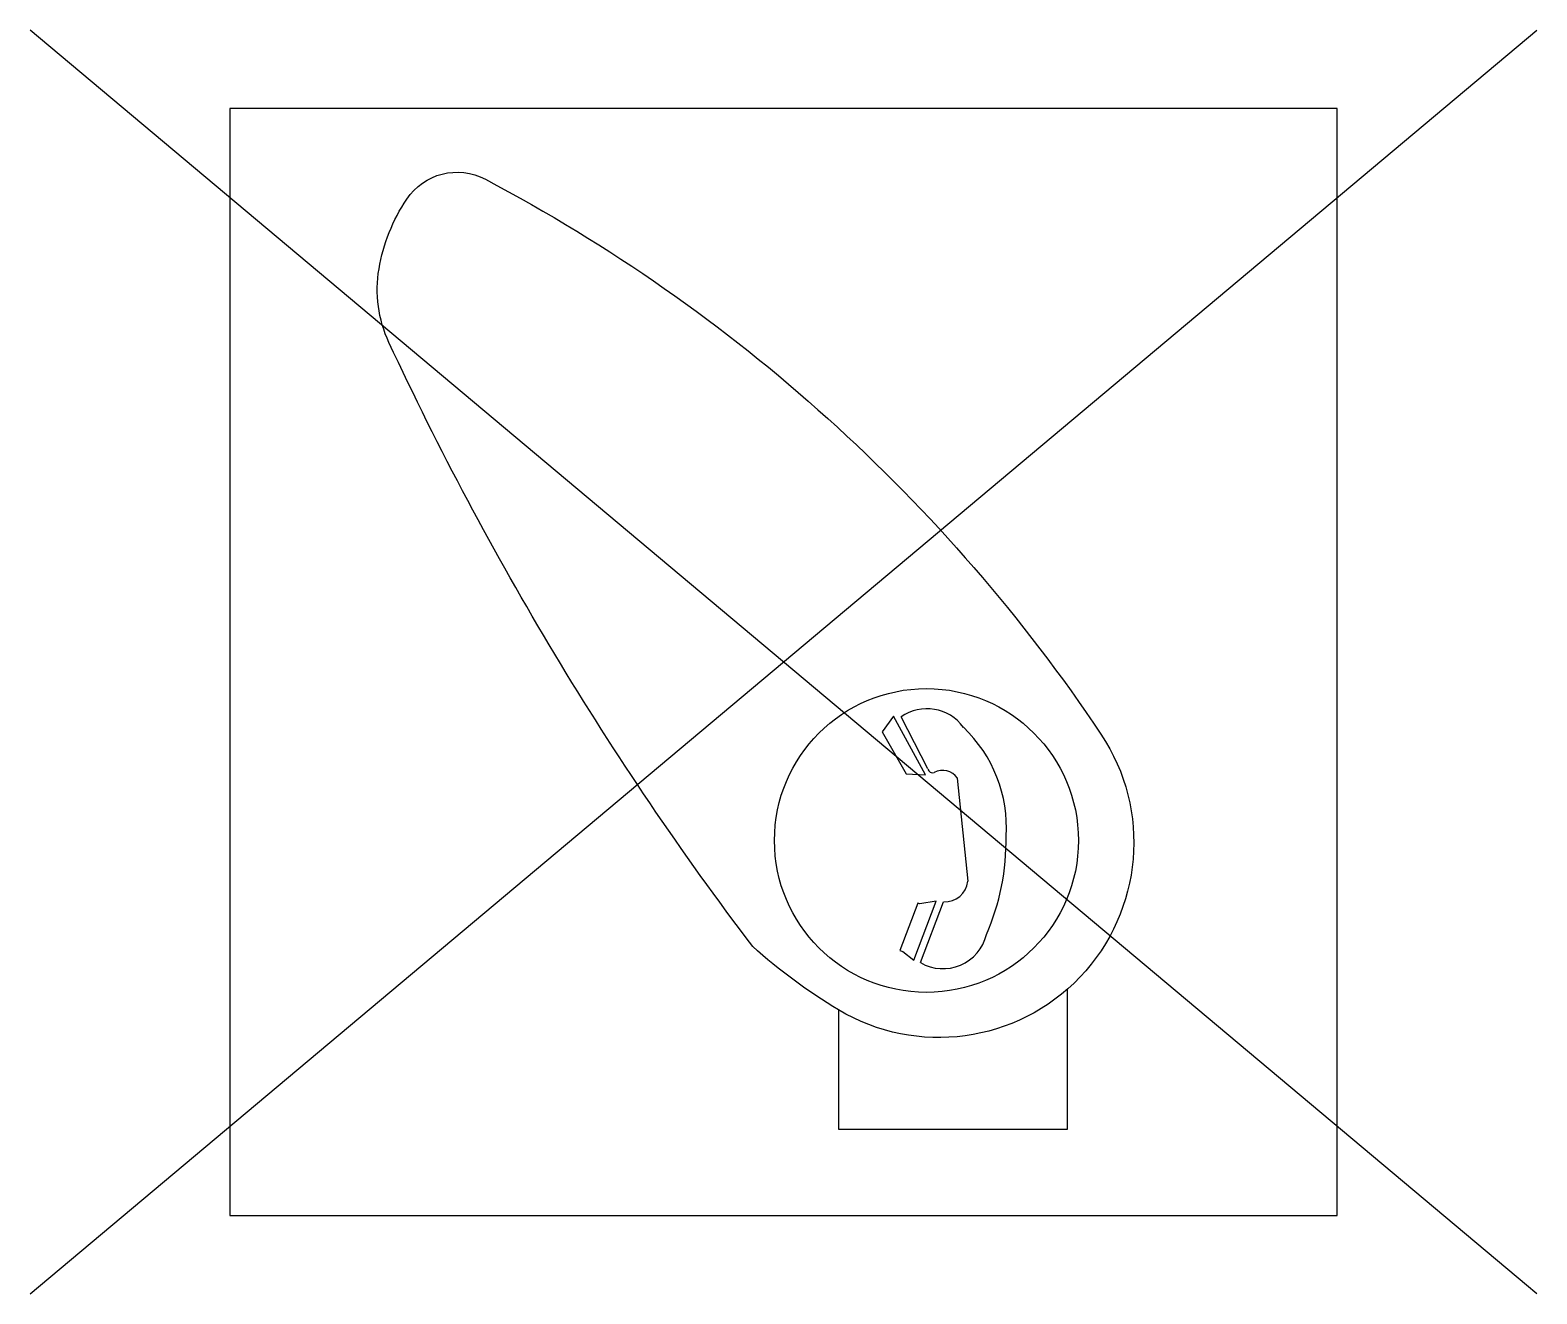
# Model space of a CAD drawing. Extents: x -0.84 to 0.84, y -0.7 to 0.7.
import ezdxf

# ---------------------------------------------------------------- set-up
doc = ezdxf.new("R2010")
doc.units = 0
doc.header["$LTSCALE"] = 0.2

msp = doc.modelspace()

# ---------------------------------------------------------------- linework, layer by layer
at = {"color": 0}
for p, q in [((-0.8357, -0.7013), (0.8357, 0.7013)), ((0.8357, -0.7013), (-0.8357, 0.7013))]:
    msp.add_line(p, q, dxfattribs=at)
for p, q in [((0.1221, -0.0603), (0.1095, -0.0776)), ((0.1576, -0.1252), (0.1221, -0.0603)), ((0.16, -0.1187), (0.1305, -0.061)), ((0.1095, -0.0776), (0.1359, -0.1243)), ((0.1359, -0.1243), (0.1576, -0.1252)), ((0.2047, -0.2434), (0.193, -0.1288)), ((0.1446, -0.3308), (0.1693, -0.2655)), ((0.1693, -0.2655), (0.1511, -0.2684)), ((0.1521, -0.3336), (0.1776, -0.2662)), ((0.1489, -0.2676), (0.1291, -0.32)), ((0.1511, -0.2684), (0.1489, -0.2676)), ((0.1291, -0.32), (0.1323, -0.3212)), ((0.1323, -0.3212), (0.1446, -0.3308))]:
    msp.add_line(p, q)
at = {"color": 0, "flags": 128}
msp.add_lwpolyline([(-0.6142, -0.6142), (0.6142, -0.6142), (0.6142, 0.6142), (-0.6142, 0.6142)], close=True, dxfattribs=at)
msp.add_lwpolyline([(-0.0342, -0.3158, -0.053138), (-0.4377, 0.3547, -0.152581), (-0.4487, 0.4364, -0.104611), (-0.418, 0.5136, -0.384969), (-0.3307, 0.5358, -0.124495), (0.3521, -0.0801, -0.800173), (0.061, -0.3861, -0.048426)], format="xyb", close=True, dxfattribs=at)
msp.add_lwpolyline([(0.061, -0.3861), (0.061, -0.5185), (0.3152, -0.5185), (0.3152, -0.3628)], dxfattribs=at)
at = {"color": 0}
msp.add_circle((0.1586, -0.1981), 0.1686, dxfattribs=at)
for centre, radius, start, end in [((0.1592, -0.1017), 0.0498, 35.8676, 125.2203), ((0.0942, -0.1835), 0.1531, 356.3345, 46.4665), ((0.1655, -0.1172), 0.00573, 196.1472, 286.0885), ((0.1766, -0.1404), 0.0201, 35.2212, 118.115), ((-0.0174, -0.1973), 0.2644, 336.5487, 0.8737), ((0.1789, -0.2403), 0.0259, 267.1162, 353.223), ((0.177, -0.2909), 0.0495, 239.7587, 346.3452)]:
    msp.add_arc(centre, radius, start, end)

doc.saveas('drawing.dxf')
